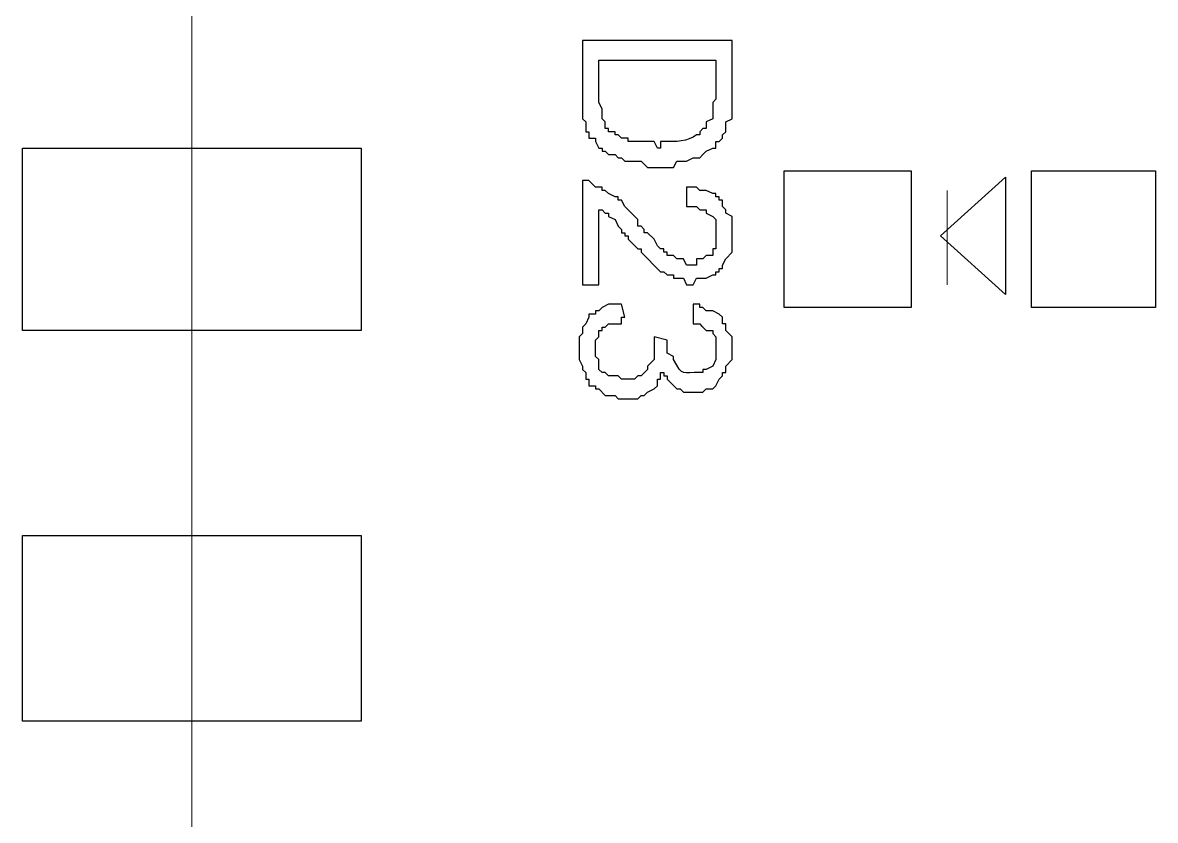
# Model space of a CAD drawing. Header units: millimetres. Extents: x -3 to 153, y 27 to 116.
# Drawn here: x 55.45 to 62.82, y 72.02 to 77.21 of the extents above; entities that cross this region are included whole.
import ezdxf

# ---------------------------------------------------------------- set-up
doc = ezdxf.new("R2010")
doc.units = ezdxf.units.MM
doc.header["$MEASUREMENT"] = 0
doc.layers.add('layer 1', color=7, linetype='Continuous')

msp = doc.modelspace()

# ---------------------------------------------------------------- linework, layer by layer
at = {"layer": 'layer 1', "color": 0, "lineweight": 20}
msp.add_open_spline([(56.5528, 46.6325), (56.5528, 46.6325), (56.5528, 87.2514), (56.5528, 87.2514)], degree=3, dxfattribs=at)
at = {"layer": 'layer 1', "color": 0}
for points, knots in [([(59.0928, 77.0914), (59.0928, 77.0914), (60.0664, 77.0914), (60.0664, 77.0914), (60.0664, 77.0914), (60.0664, 77.0914), (60.0664, 76.7527), (60.0664, 76.7527), (60.0664, 76.7527), (60.0664, 76.7033), (60.0664, 76.6539), (60.0664, 76.6045), (60.0664, 76.6045), (60.0664, 76.6045), (60.0664, 76.5834), (60.0664, 76.5834), (60.0664, 76.5834), (60.0664, 76.5834), (60.0241, 76.5622), (60.0241, 76.5622), (60.0241, 76.5622), (60.0241, 76.5622), (60.0241, 76.4987), (60.0241, 76.4987), (60.0241, 76.4987), (60.0241, 76.4987), (60.0029, 76.4775), (60.0029, 76.4775), (60.0029, 76.4775), (60.0029, 76.4775), (60.0029, 76.4564), (60.0029, 76.4564), (60.0029, 76.4564), (60.0029, 76.4564), (59.9818, 76.4352), (59.9818, 76.4352), (59.9818, 76.4352), (59.9818, 76.4352), (59.9606, 76.4352), (59.9606, 76.4352), (59.9606, 76.4352), (59.9606, 76.4352), (59.9606, 76.3929), (59.9606, 76.3929), (59.9606, 76.3929), (59.9606, 76.3929), (59.9394, 76.3929), (59.9394, 76.3929), (59.9394, 76.3929), (59.9394, 76.3929), (59.8971, 76.3717), (59.8971, 76.3717), (59.8971, 76.3717), (59.8971, 76.3717), (59.8759, 76.3505), (59.8759, 76.3505), (59.8759, 76.3505), (59.8759, 76.3505), (59.8548, 76.3294), (59.8548, 76.3294), (59.8548, 76.3294), (59.8548, 76.3294), (59.8124, 76.3294), (59.8124, 76.3294), (59.8124, 76.3294), (59.8124, 76.3294), (59.7701, 76.3082), (59.7701, 76.3082), (59.7701, 76.3082), (59.7701, 76.3082), (59.7066, 76.3082), (59.7066, 76.3082), (59.7066, 76.3082), (59.7066, 76.3082), (59.6854, 76.2659), (59.6854, 76.2659), (59.6854, 76.2659), (59.6854, 76.2659), (59.5161, 76.2659), (59.5161, 76.2659), (59.5161, 76.2659), (59.5161, 76.2659), (59.4738, 76.3082), (59.4738, 76.3082), (59.4738, 76.3082), (59.4738, 76.3082), (59.3679, 76.3082), (59.3679, 76.3082), (59.3679, 76.3082), (59.3679, 76.3082), (59.3468, 76.3294), (59.3468, 76.3294), (59.3468, 76.3294), (59.3468, 76.3294), (59.3256, 76.3294), (59.3256, 76.3294), (59.3256, 76.3294), (59.3256, 76.3294), (59.3044, 76.3505), (59.3044, 76.3505), (59.3044, 76.3505), (59.3044, 76.3505), (59.2621, 76.3505), (59.2621, 76.3505), (59.2621, 76.3505), (59.2621, 76.3505), (59.2409, 76.3717), (59.2409, 76.3717), (59.2409, 76.3717), (59.2409, 76.3717), (59.2198, 76.3717), (59.2198, 76.3717), (59.2198, 76.3717), (59.2198, 76.3717), (59.2198, 76.3929), (59.2198, 76.3929), (59.2198, 76.3929), (59.2198, 76.3929), (59.1986, 76.3929), (59.1986, 76.3929), (59.1986, 76.3929), (59.1986, 76.3929), (59.1774, 76.4352), (59.1774, 76.4352), (59.1774, 76.4352), (59.1774, 76.4352), (59.1774, 76.4564), (59.1774, 76.4564), (59.1774, 76.4564), (59.1774, 76.4564), (59.1351, 76.4564), (59.1351, 76.4564), (59.1351, 76.4564), (59.1351, 76.4564), (59.1351, 76.4987), (59.1351, 76.4987), (59.1351, 76.4987), (59.1351, 76.4987), (59.1139, 76.4987), (59.1139, 76.4987), (59.1139, 76.4987), (59.1139, 76.4987), (59.1139, 76.5622), (59.1139, 76.5622), (59.1139, 76.5622), (59.1139, 76.5622), (59.0928, 76.5834), (59.0928, 76.5834), (59.0928, 76.5834), (59.0928, 76.5834), (59.0928, 76.7315), (59.0928, 76.7315), (59.0928, 76.7315), (59.0928, 76.7315), (59.0928, 77.0914), (59.0928, 77.0914)], [0, 0, 0, 0, 0.025, 0.025, 0.025, 0.025, 0.05, 0.05, 0.05, 0.05, 0.075, 0.075, 0.075, 0.075, 0.1, 0.1, 0.1, 0.1, 0.125, 0.125, 0.125, 0.125, 0.15, 0.15, 0.15, 0.15, 0.175, 0.175, 0.175, 0.175, 0.2, 0.2, 0.2, 0.2, 0.225, 0.225, 0.225, 0.225, 0.25, 0.25, 0.25, 0.25, 0.275, 0.275, 0.275, 0.275, 0.3, 0.3, 0.3, 0.3, 0.325, 0.325, 0.325, 0.325, 0.35, 0.35, 0.35, 0.35, 0.375, 0.375, 0.375, 0.375, 0.4, 0.4, 0.4, 0.4, 0.425, 0.425, 0.425, 0.425, 0.45, 0.45, 0.45, 0.45, 0.475, 0.475, 0.475, 0.475, 0.5, 0.5, 0.5, 0.5, 0.525, 0.525, 0.525, 0.525, 0.55, 0.55, 0.55, 0.55, 0.575, 0.575, 0.575, 0.575, 0.6, 0.6, 0.6, 0.6, 0.625, 0.625, 0.625, 0.625, 0.65, 0.65, 0.65, 0.65, 0.675, 0.675, 0.675, 0.675, 0.7, 0.7, 0.7, 0.7, 0.725, 0.725, 0.725, 0.725, 0.75, 0.75, 0.75, 0.75, 0.775, 0.775, 0.775, 0.775, 0.8, 0.8, 0.8, 0.8, 0.825, 0.825, 0.825, 0.825, 0.85, 0.85, 0.85, 0.85, 0.875, 0.875, 0.875, 0.875, 0.9, 0.9, 0.9, 0.9, 0.925, 0.925, 0.925, 0.925, 0.95, 0.95, 0.95, 0.95, 1, 1, 1, 1]), ([(59.1986, 76.9644), (59.1986, 76.9644), (59.1986, 76.6892), (59.1986, 76.6892), (59.1986, 76.6892), (59.1986, 76.6892), (59.2198, 76.6469), (59.2198, 76.6469), (59.2198, 76.6469), (59.2198, 76.6469), (59.2198, 76.5834), (59.2198, 76.5834), (59.2198, 76.5834), (59.2198, 76.5834), (59.2409, 76.5622), (59.2409, 76.5622), (59.2409, 76.5622), (59.2409, 76.5622), (59.2409, 76.5199), (59.2409, 76.5199), (59.2409, 76.5199), (59.2409, 76.5199), (59.2621, 76.5199), (59.2621, 76.5199), (59.2621, 76.5199), (59.2621, 76.5199), (59.2621, 76.4987), (59.2621, 76.4987), (59.2621, 76.4987), (59.2621, 76.4987), (59.3044, 76.4987), (59.3044, 76.4987), (59.3044, 76.4987), (59.3044, 76.4987), (59.3044, 76.4775), (59.3044, 76.4775), (59.3044, 76.4775), (59.3044, 76.4775), (59.3256, 76.4775), (59.3256, 76.4775), (59.3256, 76.4775), (59.3256, 76.4775), (59.3468, 76.4564), (59.3468, 76.4564), (59.3468, 76.4564), (59.3468, 76.4564), (59.3891, 76.4564), (59.3891, 76.4564), (59.3891, 76.4564), (59.3891, 76.4564), (59.3891, 76.4352), (59.3891, 76.4352), (59.3891, 76.4352), (59.3891, 76.4352), (59.5584, 76.4352), (59.5584, 76.4352), (59.5584, 76.4352), (59.5584, 76.4352), (59.5796, 76.3929), (59.5796, 76.3929), (59.5796, 76.3929), (59.5796, 76.3929), (59.6008, 76.3929), (59.6008, 76.3929), (59.6008, 76.3929), (59.6008, 76.3929), (59.6008, 76.4352), (59.6008, 76.4352), (59.6008, 76.4352), (59.6008, 76.4352), (59.6219, 76.4352), (59.6219, 76.4352), (59.6219, 76.4352), (59.6981, 76.4324), (59.7772, 76.4334), (59.8336, 76.4775), (59.8336, 76.4775), (59.8336, 76.4775), (59.8548, 76.4775), (59.8548, 76.4775), (59.8548, 76.4775), (59.8548, 76.4775), (59.8548, 76.4987), (59.8548, 76.4987), (59.8548, 76.4987), (59.8548, 76.4987), (59.8759, 76.5199), (59.8759, 76.5199), (59.8759, 76.5199), (59.8759, 76.5199), (59.8971, 76.5199), (59.8971, 76.5199), (59.8971, 76.5199), (59.8971, 76.5199), (59.8971, 76.5622), (59.8971, 76.5622), (59.8971, 76.5622), (59.8971, 76.5622), (59.9394, 76.5834), (59.9394, 76.5834), (59.9394, 76.5834), (59.9394, 76.5834), (59.9394, 76.6892), (59.9394, 76.6892), (59.9394, 76.6892), (59.9394, 76.6892), (59.9606, 76.7104), (59.9606, 76.7104), (59.9606, 76.7104), (59.9606, 76.7104), (59.9606, 76.9644), (59.9606, 76.9644), (59.9606, 76.9644), (59.9606, 76.9644), (59.1986, 76.9644), (59.1986, 76.9644)], [0, 0, 0, 0, 0.033333, 0.033333, 0.033333, 0.033333, 0.066667, 0.066667, 0.066667, 0.066667, 0.1, 0.1, 0.1, 0.1, 0.133333, 0.133333, 0.133333, 0.133333, 0.166667, 0.166667, 0.166667, 0.166667, 0.2, 0.2, 0.2, 0.2, 0.233333, 0.233333, 0.233333, 0.233333, 0.266667, 0.266667, 0.266667, 0.266667, 0.3, 0.3, 0.3, 0.3, 0.333333, 0.333333, 0.333333, 0.333333, 0.366667, 0.366667, 0.366667, 0.366667, 0.4, 0.4, 0.4, 0.4, 0.433333, 0.433333, 0.433333, 0.433333, 0.466667, 0.466667, 0.466667, 0.466667, 0.5, 0.5, 0.5, 0.5, 0.533333, 0.533333, 0.533333, 0.533333, 0.566667, 0.566667, 0.566667, 0.566667, 0.6, 0.6, 0.6, 0.6, 0.633333, 0.633333, 0.633333, 0.633333, 0.666667, 0.666667, 0.666667, 0.666667, 0.7, 0.7, 0.7, 0.7, 0.733333, 0.733333, 0.733333, 0.733333, 0.766667, 0.766667, 0.766667, 0.766667, 0.8, 0.8, 0.8, 0.8, 0.833333, 0.833333, 0.833333, 0.833333, 0.866667, 0.866667, 0.866667, 0.866667, 0.9, 0.9, 0.9, 0.9, 0.933333, 0.933333, 0.933333, 0.933333, 1, 1, 1, 1]), ([(55.4521, 76.3929), (55.4521, 76.3929), (55.4521, 75.2075), (55.4521, 75.2075), (55.4521, 75.2075), (55.4521, 75.2075), (57.6534, 75.2075), (57.6534, 75.2075), (57.6534, 75.2075), (57.6534, 75.2075), (57.6534, 76.3929), (57.6534, 76.3929), (57.6534, 76.3929), (57.6534, 76.3929), (55.4521, 76.3929), (55.4521, 76.3929)], [0, 0, 0, 0, 0.2, 0.2, 0.2, 0.2, 0.4, 0.4, 0.4, 0.4, 0.6, 0.6, 0.6, 0.6, 1, 1, 1, 1]), ([(60.4051, 76.2447), (60.4051, 76.2447), (60.4051, 75.3557), (60.4051, 75.3557), (60.4051, 75.3557), (60.4051, 75.3557), (61.2306, 75.3557), (61.2306, 75.3557), (61.2306, 75.3557), (61.2306, 75.3557), (61.2306, 76.2447), (61.2306, 76.2447), (61.2306, 76.2447), (61.2306, 76.2447), (60.4051, 76.2447), (60.4051, 76.2447)], [0, 0, 0, 0, 0.2, 0.2, 0.2, 0.2, 0.4, 0.4, 0.4, 0.4, 0.6, 0.6, 0.6, 0.6, 1, 1, 1, 1]), ([(62.0138, 76.2447), (62.0138, 76.2447), (62.0138, 75.3557), (62.0138, 75.3557), (62.0138, 75.3557), (62.0138, 75.3557), (62.8181, 75.3557), (62.8181, 75.3557), (62.8181, 75.3557), (62.8181, 75.3557), (62.8181, 76.2447), (62.8181, 76.2447), (62.8181, 76.2447), (62.8181, 76.2447), (62.0138, 76.2447), (62.0138, 76.2447)], [0, 0, 0, 0, 0.2, 0.2, 0.2, 0.2, 0.4, 0.4, 0.4, 0.4, 0.6, 0.6, 0.6, 0.6, 1, 1, 1, 1]), ([(59.1986, 75.5039), (59.1986, 75.5039), (59.0928, 75.5039), (59.0928, 75.5039), (59.0928, 75.5039), (59.0928, 75.5039), (59.0928, 76.1812), (59.0928, 76.1812), (59.0928, 76.1812), (59.0928, 76.1812), (59.1351, 76.1812), (59.1351, 76.1812), (59.1351, 76.1812), (59.1351, 76.1812), (59.1774, 76.1389), (59.1774, 76.1389), (59.1774, 76.1389), (59.1774, 76.1389), (59.2198, 76.1389), (59.2198, 76.1389), (59.2198, 76.1389), (59.2198, 76.1389), (59.2198, 76.1177), (59.2198, 76.1177), (59.2198, 76.1177), (59.2198, 76.1177), (59.2409, 76.1177), (59.2409, 76.1177), (59.2409, 76.1177), (59.2409, 76.1177), (59.2621, 76.0965), (59.2621, 76.0965), (59.2621, 76.0965), (59.2621, 76.0965), (59.3044, 76.0754), (59.3044, 76.0754), (59.3044, 76.0754), (59.3044, 76.0754), (59.3256, 76.0754), (59.3256, 76.0754), (59.3256, 76.0754), (59.3256, 76.0754), (59.3256, 76.0542), (59.3256, 76.0542), (59.3256, 76.0542), (59.3256, 76.0542), (59.3468, 76.0542), (59.3468, 76.0542), (59.3468, 76.0542), (59.3468, 76.0542), (59.3679, 76.0119), (59.3679, 76.0119), (59.3679, 76.0119), (59.3679, 76.0119), (59.4526, 75.9272), (59.4526, 75.9272), (59.4526, 75.9272), (59.4526, 75.9272), (59.4526, 75.8849), (59.4526, 75.8849), (59.4526, 75.8849), (59.4526, 75.8849), (59.4738, 75.8849), (59.4738, 75.8849), (59.4738, 75.8849), (59.4738, 75.8849), (59.4949, 75.8637), (59.4949, 75.8637), (59.4949, 75.8637), (59.4949, 75.8637), (59.4949, 75.8425), (59.4949, 75.8425), (59.4949, 75.8425), (59.4949, 75.8425), (59.5161, 75.8425), (59.5161, 75.8425), (59.5161, 75.8425), (59.5161, 75.8425), (59.5584, 75.8002), (59.5584, 75.8002), (59.5584, 75.8002), (59.5584, 75.8002), (59.5796, 75.7579), (59.5796, 75.7579), (59.5796, 75.7579), (59.5796, 75.7579), (59.6008, 75.7367), (59.6008, 75.7367), (59.6008, 75.7367), (59.6008, 75.7367), (59.6219, 75.7367), (59.6219, 75.7367), (59.6219, 75.7367), (59.6219, 75.7367), (59.6219, 75.7155), (59.6219, 75.7155), (59.6219, 75.7155), (59.6219, 75.7155), (59.6431, 75.7155), (59.6431, 75.7155), (59.6431, 75.7155), (59.6431, 75.7155), (59.6431, 75.6944), (59.6431, 75.6944), (59.6431, 75.6944), (59.6431, 75.6944), (59.6854, 75.6944), (59.6854, 75.6944), (59.6854, 75.6944), (59.6854, 75.6944), (59.7066, 75.6732), (59.7066, 75.6732), (59.7066, 75.6732), (59.7066, 75.6732), (59.7489, 75.6732), (59.7489, 75.6732), (59.7489, 75.6732), (59.7489, 75.6732), (59.7701, 75.6309), (59.7701, 75.6309), (59.7701, 75.6309), (59.7701, 75.6309), (59.8336, 75.6309), (59.8336, 75.6309), (59.8336, 75.6309), (59.8336, 75.6309), (59.8336, 75.6732), (59.8336, 75.6732), (59.8336, 75.6732), (59.8336, 75.6732), (59.8759, 75.6732), (59.8759, 75.6732), (59.8759, 75.6732), (59.8759, 75.6732), (59.8971, 75.6944), (59.8971, 75.6944), (59.8971, 75.6944), (59.8971, 75.6944), (59.9394, 75.6944), (59.9394, 75.6944), (59.9394, 75.6944), (59.9394, 75.6944), (59.9394, 75.7367), (59.9394, 75.7367), (59.9394, 75.7367), (59.9394, 75.7367), (59.9606, 75.7367), (59.9606, 75.7367), (59.9606, 75.7367), (59.9606, 75.7367), (59.9606, 75.9272), (59.9606, 75.9272), (59.9606, 75.9272), (59.9606, 75.9272), (59.9394, 75.9484), (59.9394, 75.9484), (59.9394, 75.9484), (59.9394, 75.9484), (59.8971, 75.9695), (59.8971, 75.9695), (59.8971, 75.9695), (59.8971, 75.9695), (59.8971, 75.9907), (59.8971, 75.9907), (59.8971, 75.9907), (59.8971, 75.9907), (59.8548, 75.9907), (59.8548, 75.9907), (59.8548, 75.9907), (59.8548, 75.9907), (59.8336, 76.0119), (59.8336, 76.0119), (59.8336, 76.0119), (59.8336, 76.0119), (59.7701, 76.0119), (59.7701, 76.0119), (59.7701, 76.0119), (59.7701, 76.0119), (59.7701, 76.1389), (59.7701, 76.1389), (59.7701, 76.1389), (59.7701, 76.1389), (59.8336, 76.1389), (59.8336, 76.1389), (59.8336, 76.1389), (59.8336, 76.1389), (59.8548, 76.1177), (59.8548, 76.1177), (59.8548, 76.1177), (59.8548, 76.1177), (59.8971, 76.1177), (59.8971, 76.1177), (59.8971, 76.1177), (59.8971, 76.1177), (59.9394, 76.0965), (59.9394, 76.0965), (59.9394, 76.0965), (59.9394, 76.0965), (59.9606, 76.0965), (59.9606, 76.0965), (59.9606, 76.0965), (59.9606, 76.0965), (59.9606, 76.0754), (59.9606, 76.0754), (59.9606, 76.0754), (59.9606, 76.0754), (59.9818, 76.0754), (59.9818, 76.0754), (59.9818, 76.0754), (59.9818, 76.0754), (59.9818, 76.0542), (59.9818, 76.0542), (59.9818, 76.0542), (59.9818, 76.0542), (60.0029, 76.0542), (60.0029, 76.0542), (60.0029, 76.0542), (60.0029, 76.0542), (60.0029, 76.0119), (60.0029, 76.0119), (60.0029, 76.0119), (60.0029, 76.0119), (60.0241, 75.9907), (60.0241, 75.9907), (60.0241, 75.9907), (60.0241, 75.9907), (60.0241, 75.9695), (60.0241, 75.9695), (60.0241, 75.9695), (60.0241, 75.9695), (60.0664, 75.9484), (60.0664, 75.9484), (60.0664, 75.9484), (60.0664, 75.9484), (60.0664, 75.7155), (60.0664, 75.7155), (60.0664, 75.7155), (60.0664, 75.7155), (60.0241, 75.6732), (60.0241, 75.6732), (60.0241, 75.6732), (60.0241, 75.6732), (60.0029, 75.6309), (60.0029, 75.6309), (60.0029, 75.6309), (60.0029, 75.6309), (60.0029, 75.6097), (60.0029, 75.6097), (60.0029, 75.6097), (60.0029, 75.6097), (59.9818, 75.6097), (59.9818, 75.6097), (59.9818, 75.6097), (59.9818, 75.6097), (59.9818, 75.5885), (59.9818, 75.5885), (59.9818, 75.5885), (59.9818, 75.5885), (59.9606, 75.5885), (59.9606, 75.5885), (59.9606, 75.5885), (59.9606, 75.5885), (59.9606, 75.5674), (59.9606, 75.5674), (59.9606, 75.5674), (59.9606, 75.5674), (59.9394, 75.5674), (59.9394, 75.5674), (59.9394, 75.5674), (59.9394, 75.5674), (59.8971, 75.5462), (59.8971, 75.5462), (59.8971, 75.5462), (59.8971, 75.5462), (59.8336, 75.5462), (59.8336, 75.5462), (59.8336, 75.5462), (59.8336, 75.5462), (59.8124, 75.5039), (59.8124, 75.5039), (59.8124, 75.5039), (59.8124, 75.5039), (59.7701, 75.5039), (59.7701, 75.5039), (59.7701, 75.5039), (59.7701, 75.5039), (59.7489, 75.5462), (59.7489, 75.5462), (59.7489, 75.5462), (59.7489, 75.5462), (59.6854, 75.5462), (59.6854, 75.5462), (59.6854, 75.5462), (59.6854, 75.5462), (59.6854, 75.5674), (59.6854, 75.5674), (59.6854, 75.5674), (59.6854, 75.5674), (59.6431, 75.5674), (59.6431, 75.5674), (59.6431, 75.5674), (59.6431, 75.5674), (59.6219, 75.5885), (59.6219, 75.5885), (59.6219, 75.5885), (59.6219, 75.5885), (59.6008, 75.5885), (59.6008, 75.5885), (59.6008, 75.5885), (59.6008, 75.5885), (59.4738, 75.7155), (59.4738, 75.7155), (59.4738, 75.7155), (59.4738, 75.7155), (59.4738, 75.7367), (59.4738, 75.7367), (59.4738, 75.7367), (59.4738, 75.7367), (59.4526, 75.7367), (59.4526, 75.7367), (59.4526, 75.7367), (59.4526, 75.7367), (59.3891, 75.8002), (59.3891, 75.8002), (59.3891, 75.8002), (59.3891, 75.8002), (59.3891, 75.8214), (59.3891, 75.8214), (59.3891, 75.8214), (59.3891, 75.8214), (59.3679, 75.8214), (59.3679, 75.8214), (59.3679, 75.8214), (59.3679, 75.8214), (59.3679, 75.8425), (59.3679, 75.8425), (59.3679, 75.8425), (59.3679, 75.8425), (59.3468, 75.8425), (59.3468, 75.8425), (59.3468, 75.8425), (59.3468, 75.8425), (59.3468, 75.8637), (59.3468, 75.8637), (59.3468, 75.8637), (59.3468, 75.8637), (59.3256, 75.8849), (59.3256, 75.8849), (59.3256, 75.8849), (59.3256, 75.8849), (59.3044, 75.9272), (59.3044, 75.9272), (59.3044, 75.9272), (59.3044, 75.9272), (59.2621, 75.9484), (59.2621, 75.9484), (59.2621, 75.9484), (59.2621, 75.9484), (59.2621, 75.9695), (59.2621, 75.9695), (59.2621, 75.9695), (59.2621, 75.9695), (59.2409, 75.9695), (59.2409, 75.9695), (59.2409, 75.9695), (59.2409, 75.9695), (59.2198, 75.9907), (59.2198, 75.9907), (59.2198, 75.9907), (59.2198, 75.9907), (59.1986, 75.9907), (59.1986, 75.9907), (59.1986, 75.9907), (59.1986, 75.9907), (59.1986, 75.5039), (59.1986, 75.5039)], [0, 0, 0, 0, 0.010526, 0.010526, 0.010526, 0.010526, 0.021053, 0.021053, 0.021053, 0.021053, 0.031579, 0.031579, 0.031579, 0.031579, 0.042105, 0.042105, 0.042105, 0.042105, 0.052632, 0.052632, 0.052632, 0.052632, 0.063158, 0.063158, 0.063158, 0.063158, 0.073684, 0.073684, 0.073684, 0.073684, 0.084211, 0.084211, 0.084211, 0.084211, 0.094737, 0.094737, 0.094737, 0.094737, 0.105263, 0.105263, 0.105263, 0.105263, 0.115789, 0.115789, 0.115789, 0.115789, 0.126316, 0.126316, 0.126316, 0.126316, 0.136842, 0.136842, 0.136842, 0.136842, 0.147368, 0.147368, 0.147368, 0.147368, 0.157895, 0.157895, 0.157895, 0.157895, 0.168421, 0.168421, 0.168421, 0.168421, 0.178947, 0.178947, 0.178947, 0.178947, 0.189474, 0.189474, 0.189474, 0.189474, 0.2, 0.2, 0.2, 0.2, 0.210526, 0.210526, 0.210526, 0.210526, 0.221053, 0.221053, 0.221053, 0.221053, 0.231579, 0.231579, 0.231579, 0.231579, 0.242105, 0.242105, 0.242105, 0.242105, 0.252632, 0.252632, 0.252632, 0.252632, 0.263158, 0.263158, 0.263158, 0.263158, 0.273684, 0.273684, 0.273684, 0.273684, 0.284211, 0.284211, 0.284211, 0.284211, 0.294737, 0.294737, 0.294737, 0.294737, 0.305263, 0.305263, 0.305263, 0.305263, 0.315789, 0.315789, 0.315789, 0.315789, 0.326316, 0.326316, 0.326316, 0.326316, 0.336842, 0.336842, 0.336842, 0.336842, 0.347368, 0.347368, 0.347368, 0.347368, 0.357895, 0.357895, 0.357895, 0.357895, 0.368421, 0.368421, 0.368421, 0.368421, 0.378947, 0.378947, 0.378947, 0.378947, 0.389474, 0.389474, 0.389474, 0.389474, 0.4, 0.4, 0.4, 0.4, 0.410526, 0.410526, 0.410526, 0.410526, 0.421053, 0.421053, 0.421053, 0.421053, 0.431579, 0.431579, 0.431579, 0.431579, 0.442105, 0.442105, 0.442105, 0.442105, 0.452632, 0.452632, 0.452632, 0.452632, 0.463158, 0.463158, 0.463158, 0.463158, 0.473684, 0.473684, 0.473684, 0.473684, 0.484211, 0.484211, 0.484211, 0.484211, 0.494737, 0.494737, 0.494737, 0.494737, 0.505263, 0.505263, 0.505263, 0.505263, 0.515789, 0.515789, 0.515789, 0.515789, 0.526316, 0.526316, 0.526316, 0.526316, 0.536842, 0.536842, 0.536842, 0.536842, 0.547368, 0.547368, 0.547368, 0.547368, 0.557895, 0.557895, 0.557895, 0.557895, 0.568421, 0.568421, 0.568421, 0.568421, 0.578947, 0.578947, 0.578947, 0.578947, 0.589474, 0.589474, 0.589474, 0.589474, 0.6, 0.6, 0.6, 0.6, 0.610526, 0.610526, 0.610526, 0.610526, 0.621053, 0.621053, 0.621053, 0.621053, 0.631579, 0.631579, 0.631579, 0.631579, 0.642105, 0.642105, 0.642105, 0.642105, 0.652632, 0.652632, 0.652632, 0.652632, 0.663158, 0.663158, 0.663158, 0.663158, 0.673684, 0.673684, 0.673684, 0.673684, 0.684211, 0.684211, 0.684211, 0.684211, 0.694737, 0.694737, 0.694737, 0.694737, 0.705263, 0.705263, 0.705263, 0.705263, 0.715789, 0.715789, 0.715789, 0.715789, 0.726316, 0.726316, 0.726316, 0.726316, 0.736842, 0.736842, 0.736842, 0.736842, 0.747368, 0.747368, 0.747368, 0.747368, 0.757895, 0.757895, 0.757895, 0.757895, 0.768421, 0.768421, 0.768421, 0.768421, 0.778947, 0.778947, 0.778947, 0.778947, 0.789474, 0.789474, 0.789474, 0.789474, 0.8, 0.8, 0.8, 0.8, 0.810526, 0.810526, 0.810526, 0.810526, 0.821053, 0.821053, 0.821053, 0.821053, 0.831579, 0.831579, 0.831579, 0.831579, 0.842105, 0.842105, 0.842105, 0.842105, 0.852632, 0.852632, 0.852632, 0.852632, 0.863158, 0.863158, 0.863158, 0.863158, 0.873684, 0.873684, 0.873684, 0.873684, 0.884211, 0.884211, 0.884211, 0.884211, 0.894737, 0.894737, 0.894737, 0.894737, 0.905263, 0.905263, 0.905263, 0.905263, 0.915789, 0.915789, 0.915789, 0.915789, 0.926316, 0.926316, 0.926316, 0.926316, 0.936842, 0.936842, 0.936842, 0.936842, 0.947368, 0.947368, 0.947368, 0.947368, 0.957895, 0.957895, 0.957895, 0.957895, 0.968421, 0.968421, 0.968421, 0.968421, 0.978947, 0.978947, 0.978947, 0.978947, 1, 1, 1, 1]), ([(61.8444, 76.2024), (61.8444, 76.2024), (61.4211, 75.8214), (61.4211, 75.8214), (61.4211, 75.8214), (61.4211, 75.8214), (61.8444, 75.4404), (61.8444, 75.4404), (61.8444, 75.4404), (61.8444, 75.4404), (61.8444, 76.2024), (61.8444, 76.2024)], [0, 0, 0, 0, 0.25, 0.25, 0.25, 0.25, 0.5, 0.5, 0.5, 0.5, 1, 1, 1, 1]), ([(59.3468, 75.3769), (59.3468, 75.3769), (59.3679, 75.2922), (59.3679, 75.2922), (59.3679, 75.2922), (59.3679, 75.2922), (59.3468, 75.2922), (59.3468, 75.2922), (59.3468, 75.2922), (59.3468, 75.2922), (59.3468, 75.2499), (59.3468, 75.2499), (59.3468, 75.2499), (59.3468, 75.2499), (59.2621, 75.2499), (59.2621, 75.2499), (59.2621, 75.2499), (59.2621, 75.2499), (59.2409, 75.2287), (59.2409, 75.2287), (59.2409, 75.2287), (59.2409, 75.2287), (59.2198, 75.2287), (59.2198, 75.2287), (59.2198, 75.2287), (59.2198, 75.2287), (59.2198, 75.2075), (59.2198, 75.2075), (59.2198, 75.2075), (59.2198, 75.2075), (59.1986, 75.2075), (59.1986, 75.2075), (59.1986, 75.2075), (59.1986, 75.2075), (59.1986, 75.1652), (59.1986, 75.1652), (59.1986, 75.1652), (59.1986, 75.1652), (59.1774, 75.144), (59.1774, 75.144), (59.1774, 75.144), (59.1774, 75.144), (59.1774, 75.0382), (59.1774, 75.0382), (59.1774, 75.0382), (59.1774, 75.0382), (59.1986, 75.017), (59.1986, 75.017), (59.1986, 75.017), (59.1986, 75.017), (59.1986, 74.9535), (59.1986, 74.9535), (59.1986, 74.9535), (59.1986, 74.9535), (59.2198, 74.9324), (59.2198, 74.9324), (59.2198, 74.9324), (59.2198, 74.9324), (59.2409, 74.9324), (59.2409, 74.9324), (59.2409, 74.9324), (59.2409, 74.9324), (59.2621, 74.9112), (59.2621, 74.9112), (59.2621, 74.9112), (59.2621, 74.9112), (59.3256, 74.9112), (59.3256, 74.9112), (59.3256, 74.9112), (59.3256, 74.9112), (59.3468, 74.89), (59.3468, 74.89), (59.3468, 74.89), (59.3468, 74.89), (59.4314, 74.89), (59.4314, 74.89), (59.4314, 74.89), (59.4314, 74.89), (59.4526, 74.9112), (59.4526, 74.9112), (59.4526, 74.9112), (59.4526, 74.9112), (59.4738, 74.9112), (59.4738, 74.9112), (59.4738, 74.9112), (59.4738, 74.9112), (59.5161, 74.9535), (59.5161, 74.9535), (59.5161, 74.9535), (59.5161, 74.9535), (59.5161, 74.9747), (59.5161, 74.9747), (59.5161, 74.9747), (59.5161, 74.9747), (59.5584, 75.017), (59.5584, 75.017), (59.5584, 75.017), (59.5584, 75.017), (59.5584, 75.1652), (59.5584, 75.1652), (59.5584, 75.1652), (59.5584, 75.1652), (59.6431, 75.144), (59.6431, 75.144), (59.6431, 75.144), (59.6431, 75.144), (59.6431, 75.0594), (59.6431, 75.0594), (59.6431, 75.0594), (59.6431, 75.0594), (59.6854, 75.0382), (59.6854, 75.0382), (59.6854, 75.0382), (59.6854, 75.0382), (59.6854, 75.017), (59.6854, 75.017), (59.6854, 75.017), (59.7465, 74.9013), (59.7468, 74.9377), (59.8548, 74.9324), (59.8548, 74.9324), (59.8548, 74.9324), (59.8759, 74.9324), (59.8759, 74.9324), (59.8759, 74.9324), (59.8759, 74.9324), (59.8759, 74.9535), (59.8759, 74.9535), (59.8759, 74.9535), (59.8759, 74.9535), (59.8971, 74.9535), (59.8971, 74.9535), (59.8971, 74.9535), (59.8971, 74.9535), (59.9394, 74.9747), (59.9394, 74.9747), (59.9394, 74.9747), (59.9394, 74.9747), (59.9606, 75.017), (59.9606, 75.017), (59.9606, 75.017), (59.9606, 75.017), (59.9606, 75.1652), (59.9606, 75.1652), (59.9606, 75.1652), (59.9606, 75.1652), (59.9394, 75.1864), (59.9394, 75.1864), (59.9394, 75.1864), (59.9394, 75.1864), (59.9394, 75.2075), (59.9394, 75.2075), (59.9394, 75.2075), (59.9394, 75.2075), (59.8971, 75.2075), (59.8971, 75.2075), (59.8971, 75.2075), (59.8971, 75.2075), (59.8759, 75.2287), (59.8759, 75.2287), (59.8759, 75.2287), (59.8759, 75.2287), (59.8548, 75.2499), (59.8548, 75.2499), (59.8548, 75.2499), (59.8548, 75.2499), (59.8124, 75.2499), (59.8124, 75.2499), (59.8124, 75.2499), (59.8124, 75.2499), (59.8124, 75.3769), (59.8124, 75.3769), (59.8124, 75.3769), (59.8124, 75.3769), (59.8548, 75.3769), (59.8548, 75.3769), (59.8548, 75.3769), (59.8548, 75.3769), (59.8548, 75.3557), (59.8548, 75.3557), (59.8548, 75.3557), (59.8548, 75.3557), (59.8759, 75.3557), (59.8759, 75.3557), (59.8759, 75.3557), (59.8759, 75.3557), (59.8971, 75.3345), (59.8971, 75.3345), (59.8971, 75.3345), (59.8971, 75.3345), (59.9394, 75.3345), (59.9394, 75.3345), (59.9394, 75.3345), (59.9394, 75.3345), (59.9818, 75.3134), (59.9818, 75.3134), (59.9818, 75.3134), (59.9818, 75.3134), (60.0029, 75.2922), (60.0029, 75.2922), (60.0029, 75.2922), (60.0029, 75.2922), (60.0029, 75.2499), (60.0029, 75.2499), (60.0029, 75.2499), (60.0029, 75.2499), (60.0241, 75.2499), (60.0241, 75.2499), (60.0241, 75.2499), (60.0241, 75.2499), (60.0241, 75.2075), (60.0241, 75.2075), (60.0241, 75.2075), (60.0241, 75.2075), (60.0664, 75.1652), (60.0664, 75.1652), (60.0664, 75.1652), (60.0664, 75.1652), (60.0664, 75.017), (60.0664, 75.017), (60.0664, 75.017), (60.0664, 75.017), (60.0241, 74.9747), (60.0241, 74.9747), (60.0241, 74.9747), (60.0241, 74.9747), (60.0241, 74.9324), (60.0241, 74.9324), (60.0241, 74.9324), (60.0241, 74.9324), (60.0029, 74.9324), (60.0029, 74.9324), (60.0029, 74.9324), (60.0029, 74.9324), (60.0029, 74.9112), (60.0029, 74.9112), (60.0029, 74.9112), (60.0029, 74.9112), (59.9818, 74.89), (59.9818, 74.89), (59.9818, 74.89), (59.9818, 74.89), (59.9606, 74.8477), (59.9606, 74.8477), (59.9606, 74.8477), (59.9606, 74.8477), (59.9394, 74.8265), (59.9394, 74.8265), (59.9394, 74.8265), (59.9394, 74.8265), (59.8971, 74.8265), (59.8971, 74.8265), (59.8971, 74.8265), (59.8971, 74.8265), (59.8759, 74.8054), (59.8759, 74.8054), (59.8759, 74.8054), (59.8759, 74.8054), (59.7489, 74.8054), (59.7489, 74.8054), (59.7489, 74.8054), (59.7489, 74.8054), (59.7278, 74.8265), (59.7278, 74.8265), (59.7278, 74.8265), (59.7278, 74.8265), (59.7066, 74.8265), (59.7066, 74.8265), (59.7066, 74.8265), (59.7066, 74.8265), (59.6431, 74.89), (59.6431, 74.89), (59.6431, 74.89), (59.6431, 74.89), (59.6431, 74.9112), (59.6431, 74.9112), (59.6431, 74.9112), (59.6431, 74.9112), (59.6219, 74.9112), (59.6219, 74.9112), (59.6219, 74.9112), (59.6219, 74.9112), (59.6219, 74.9324), (59.6219, 74.9324), (59.6219, 74.9324), (59.6219, 74.9324), (59.6008, 74.9324), (59.6008, 74.9324), (59.6008, 74.9324), (59.6008, 74.9324), (59.6008, 74.89), (59.6008, 74.89), (59.6008, 74.89), (59.6008, 74.89), (59.5796, 74.89), (59.5796, 74.89), (59.5796, 74.89), (59.5796, 74.89), (59.5796, 74.8477), (59.5796, 74.8477), (59.5796, 74.8477), (59.5796, 74.8477), (59.5584, 74.8265), (59.5584, 74.8265), (59.5584, 74.8265), (59.5584, 74.8265), (59.5161, 74.8054), (59.5161, 74.8054), (59.5161, 74.8054), (59.5161, 74.8054), (59.4949, 74.7842), (59.4949, 74.7842), (59.4949, 74.7842), (59.4949, 74.7842), (59.4738, 74.7842), (59.4738, 74.7842), (59.4738, 74.7842), (59.4738, 74.7842), (59.4526, 74.763), (59.4526, 74.763), (59.4526, 74.763), (59.4526, 74.763), (59.3256, 74.763), (59.3256, 74.763), (59.3256, 74.763), (59.3256, 74.763), (59.3044, 74.7842), (59.3044, 74.7842), (59.3044, 74.7842), (59.3044, 74.7842), (59.2409, 74.7842), (59.2409, 74.7842), (59.2409, 74.7842), (59.2409, 74.7842), (59.1986, 74.8265), (59.1986, 74.8265), (59.1986, 74.8265), (59.1986, 74.8265), (59.1774, 74.8265), (59.1774, 74.8265), (59.1774, 74.8265), (59.1774, 74.8265), (59.1774, 74.8477), (59.1774, 74.8477), (59.1774, 74.8477), (59.1774, 74.8477), (59.1351, 74.8477), (59.1351, 74.8477), (59.1351, 74.8477), (59.1351, 74.8477), (59.1351, 74.89), (59.1351, 74.89), (59.1351, 74.89), (59.1351, 74.89), (59.1139, 74.89), (59.1139, 74.89), (59.1139, 74.89), (59.1139, 74.89), (59.1139, 74.9324), (59.1139, 74.9324), (59.1139, 74.9324), (59.1139, 74.9324), (59.0928, 74.9535), (59.0928, 74.9535), (59.0928, 74.9535), (59.0928, 74.9535), (59.0928, 74.9747), (59.0928, 74.9747), (59.0928, 74.9747), (59.0928, 74.9747), (59.0716, 75.017), (59.0716, 75.017), (59.0716, 75.017), (59.0716, 75.017), (59.0716, 75.1652), (59.0716, 75.1652), (59.0716, 75.1652), (59.0716, 75.1652), (59.0928, 75.1864), (59.0928, 75.1864), (59.0928, 75.1864), (59.0928, 75.1864), (59.0928, 75.2287), (59.0928, 75.2287), (59.0928, 75.2287), (59.0928, 75.2287), (59.1139, 75.2499), (59.1139, 75.2499), (59.1139, 75.2499), (59.1139, 75.2499), (59.1351, 75.2922), (59.1351, 75.2922), (59.1351, 75.2922), (59.1351, 75.2922), (59.1351, 75.3134), (59.1351, 75.3134), (59.1351, 75.3134), (59.1351, 75.3134), (59.1774, 75.3134), (59.1774, 75.3134), (59.1774, 75.3134), (59.1774, 75.3134), (59.1774, 75.3345), (59.1774, 75.3345), (59.1774, 75.3345), (59.1774, 75.3345), (59.1986, 75.3345), (59.1986, 75.3345), (59.1986, 75.3345), (59.1986, 75.3345), (59.2198, 75.3557), (59.2198, 75.3557), (59.2198, 75.3557), (59.2198, 75.3557), (59.2621, 75.3769), (59.2621, 75.3769), (59.2621, 75.3769), (59.2621, 75.3769), (59.3468, 75.3769), (59.3468, 75.3769)], [0, 0, 0, 0, 0.009434, 0.009434, 0.009434, 0.009434, 0.018868, 0.018868, 0.018868, 0.018868, 0.028302, 0.028302, 0.028302, 0.028302, 0.037736, 0.037736, 0.037736, 0.037736, 0.04717, 0.04717, 0.04717, 0.04717, 0.056604, 0.056604, 0.056604, 0.056604, 0.066038, 0.066038, 0.066038, 0.066038, 0.075472, 0.075472, 0.075472, 0.075472, 0.084906, 0.084906, 0.084906, 0.084906, 0.09434, 0.09434, 0.09434, 0.09434, 0.103774, 0.103774, 0.103774, 0.103774, 0.113208, 0.113208, 0.113208, 0.113208, 0.122642, 0.122642, 0.122642, 0.122642, 0.132075, 0.132075, 0.132075, 0.132075, 0.141509, 0.141509, 0.141509, 0.141509, 0.150943, 0.150943, 0.150943, 0.150943, 0.160377, 0.160377, 0.160377, 0.160377, 0.169811, 0.169811, 0.169811, 0.169811, 0.179245, 0.179245, 0.179245, 0.179245, 0.188679, 0.188679, 0.188679, 0.188679, 0.198113, 0.198113, 0.198113, 0.198113, 0.207547, 0.207547, 0.207547, 0.207547, 0.216981, 0.216981, 0.216981, 0.216981, 0.226415, 0.226415, 0.226415, 0.226415, 0.235849, 0.235849, 0.235849, 0.235849, 0.245283, 0.245283, 0.245283, 0.245283, 0.254717, 0.254717, 0.254717, 0.254717, 0.264151, 0.264151, 0.264151, 0.264151, 0.273585, 0.273585, 0.273585, 0.273585, 0.283019, 0.283019, 0.283019, 0.283019, 0.292453, 0.292453, 0.292453, 0.292453, 0.301887, 0.301887, 0.301887, 0.301887, 0.311321, 0.311321, 0.311321, 0.311321, 0.320755, 0.320755, 0.320755, 0.320755, 0.330189, 0.330189, 0.330189, 0.330189, 0.339623, 0.339623, 0.339623, 0.339623, 0.349057, 0.349057, 0.349057, 0.349057, 0.358491, 0.358491, 0.358491, 0.358491, 0.367925, 0.367925, 0.367925, 0.367925, 0.377358, 0.377358, 0.377358, 0.377359, 0.386792, 0.386792, 0.386792, 0.386792, 0.396226, 0.396226, 0.396226, 0.396226, 0.40566, 0.40566, 0.40566, 0.40566, 0.415094, 0.415094, 0.415094, 0.415094, 0.424528, 0.424528, 0.424528, 0.424528, 0.433962, 0.433962, 0.433962, 0.433962, 0.443396, 0.443396, 0.443396, 0.443396, 0.45283, 0.45283, 0.45283, 0.45283, 0.462264, 0.462264, 0.462264, 0.462264, 0.471698, 0.471698, 0.471698, 0.471698, 0.481132, 0.481132, 0.481132, 0.481132, 0.490566, 0.490566, 0.490566, 0.490566, 0.5, 0.5, 0.5, 0.5, 0.509434, 0.509434, 0.509434, 0.509434, 0.518868, 0.518868, 0.518868, 0.518868, 0.528302, 0.528302, 0.528302, 0.528302, 0.537736, 0.537736, 0.537736, 0.537736, 0.54717, 0.54717, 0.54717, 0.54717, 0.556604, 0.556604, 0.556604, 0.556604, 0.566038, 0.566038, 0.566038, 0.566038, 0.575472, 0.575472, 0.575472, 0.575472, 0.584906, 0.584906, 0.584906, 0.584906, 0.59434, 0.59434, 0.59434, 0.59434, 0.603774, 0.603774, 0.603774, 0.603774, 0.613208, 0.613208, 0.613208, 0.613208, 0.622642, 0.622642, 0.622642, 0.622642, 0.632075, 0.632075, 0.632075, 0.632075, 0.641509, 0.641509, 0.641509, 0.641509, 0.650943, 0.650943, 0.650943, 0.650943, 0.660377, 0.660377, 0.660377, 0.660377, 0.669811, 0.669811, 0.669811, 0.669811, 0.679245, 0.679245, 0.679245, 0.679245, 0.688679, 0.688679, 0.688679, 0.688679, 0.698113, 0.698113, 0.698113, 0.698113, 0.707547, 0.707547, 0.707547, 0.707547, 0.716981, 0.716981, 0.716981, 0.716981, 0.726415, 0.726415, 0.726415, 0.726415, 0.735849, 0.735849, 0.735849, 0.735849, 0.745283, 0.745283, 0.745283, 0.745283, 0.754717, 0.754717, 0.754717, 0.754717, 0.764151, 0.764151, 0.764151, 0.764151, 0.773585, 0.773585, 0.773585, 0.773585, 0.783019, 0.783019, 0.783019, 0.783019, 0.792453, 0.792453, 0.792453, 0.792453, 0.801887, 0.801887, 0.801887, 0.801887, 0.811321, 0.811321, 0.811321, 0.811321, 0.820755, 0.820755, 0.820755, 0.820755, 0.830189, 0.830189, 0.830189, 0.830189, 0.839623, 0.839623, 0.839623, 0.839623, 0.849057, 0.849057, 0.849057, 0.849057, 0.858491, 0.858491, 0.858491, 0.858491, 0.867925, 0.867925, 0.867925, 0.867925, 0.877358, 0.877358, 0.877358, 0.877359, 0.886792, 0.886792, 0.886792, 0.886792, 0.896226, 0.896226, 0.896226, 0.896226, 0.90566, 0.90566, 0.90566, 0.90566, 0.915094, 0.915094, 0.915094, 0.915094, 0.924528, 0.924528, 0.924528, 0.924528, 0.933962, 0.933962, 0.933962, 0.933962, 0.943396, 0.943396, 0.943396, 0.943396, 0.95283, 0.95283, 0.95283, 0.95283, 0.962264, 0.962264, 0.962264, 0.962264, 0.971698, 0.971698, 0.971698, 0.971698, 0.981132, 0.981132, 0.981132, 0.981132, 1, 1, 1, 1]), ([(55.4521, 73.874), (55.4521, 73.874), (55.4521, 72.6675), (55.4521, 72.6675), (55.4521, 72.6675), (55.4521, 72.6675), (57.6534, 72.6675), (57.6534, 72.6675), (57.6534, 72.6675), (57.6534, 72.6675), (57.6534, 73.874), (57.6534, 73.874), (57.6534, 73.874), (57.6534, 73.874), (55.4521, 73.874), (55.4521, 73.874)], [0, 0, 0, 0, 0.2, 0.2, 0.2, 0.2, 0.4, 0.4, 0.4, 0.4, 0.6, 0.6, 0.6, 0.6, 1, 1, 1, 1])]:
    msp.add_open_spline(points, degree=3, knots=knots, dxfattribs=at)
at = {"layer": 'layer 1', "color": 0, "lineweight": 13}
msp.add_open_spline([(61.4634, 75.5039), (61.4634, 75.5039), (61.4634, 76.1177), (61.4634, 76.1177)], degree=3, dxfattribs=at)

doc.saveas('drawing.dxf')
